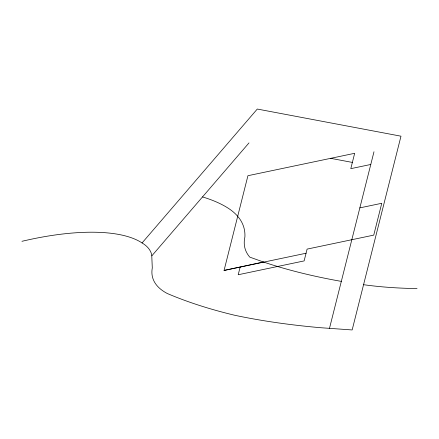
<?xml version="1.0" encoding="UTF-8"?>
<svg xmlns="http://www.w3.org/2000/svg" width="439" height="439" viewBox="0 0 439 439"><rect width="100%" height="100%" fill="white"/><g stroke="black" fill="none" stroke-linecap="round" stroke-linejoin="round"><path stroke-width="0.66" d="M306.06 253.237L224.06 270.446L247.931 175.704L354.668 153.304L350.794 168.664L370.779 164.471M240.144 267.071L238.207 274.748L304.123 260.914L307.102 249.105L373.748 235.117L381.771 203.279L359.843 207.877M329.464 328.443L373.984 151.751M142.066 242.954L257.287 109.048L400.983 136.189L352.16 329.952L320.574 327.714A823.992 291.26 -16 0 1 234.684 315.257A847.078 299.42 -16 0 1 167.254 293.488A156.811 55.429 -16 0 1 152.289 267.966L151.746 255.043A118.442 41.864 -16 0 0 142.066 242.954A157.859 56.691 -18.5 0 0 21.95 241.307M151.867 255.794L249.001 142.9M224.06 270.446L263.455 262.006A870.559 307.723 -16 0 0 341.322 281.383M363.569 284.686L366.318 285.07A377.979 133.604 -16 0 0 417.05 288.571M330.704 158.336L352.369 162.425M263.455 262.006L249.807 257.139A165.997 58.678 -16 0 1 244.885 237.082A219.73 77.67 -16 0 0 239.134 218.101L237.192 215.736A219.73 77.67 -16 0 0 226.727 207.279A274.605 97.068 -16 0 0 202.516 196.924"/></g></svg>
